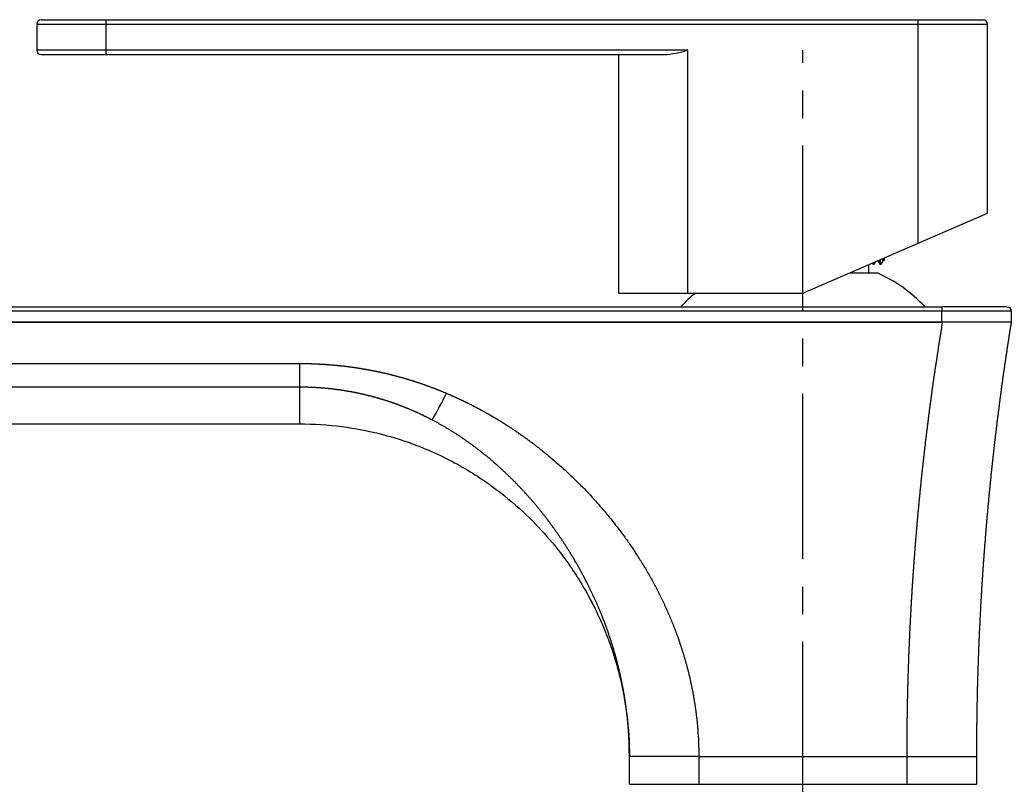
# Model space of a CAD drawing. Header units: millimetres. Extents: x 8809 to 9650, y -1874 to -1279.
# Drawn here: x 9288.8 to 9403, y -1523.3 to -1435.2 of the extents above; entities that cross this region are included whole.
import ezdxf

# ---------------------------------------------------------------- set-up
doc = ezdxf.new("R2010")
doc.units = ezdxf.units.MM
doc.linetypes.add('CENTER2', pattern=[28.575, 19.05, -3.175, 3.175, -3.175])
doc.layers.add('CENTER', color=1, linetype='CENTER2', lineweight=15)
doc.layers.add('DIM', color=3, linetype='Continuous', lineweight=9)
doc.styles.get("Standard").update_dxf_attribs({"font": 'arial.ttf'})
doc.dimstyles.new('사본 ISO-25', dxfattribs={"dimtxt": 4, "dimasz": 4, "dimexe": 1.25, "dimexo": 0.625, "dimgap": 1.5, "dimtad": 1, "dimtih": 1, "dimtoh": 1, "dimdec": 1, "dimzin": 9, "dimdsep": 46, "dimtxsty": 'Standard', "dimcen": 2.5, "dimclrd": 3, "dimclre": 3, "dimclrt": 4, "dimadec": 0, "dimazin": 0, "dimtfac": 1, "dimtdec": 1, "dimtmove": 0, "dimatfit": 3, "dimfxl": 1, "dimarcsym": 0})

# ---------------------------------------------------------------- blocks, each defined once
blk = doc.blocks.new('*D39')
at = {"layer": 'Defpoints', "color": 0, "transparency": 16777216}
for p in [(9253.89, -1493.44), (9379, -1592.26), (9379, -1629.52)]:
    blk.add_point(p, dxfattribs=at)
at = {"layer": 'DIM', "color": 3, "lineweight": -2, "transparency": 16777216}
for p, q in [((9253.89, -1494.07), (9253.89, -1630.77)), ((9379, -1592.88), (9379, -1630.77)), ((9258.39, -1629.52), (9308, -1629.52)), ((9374.5, -1629.52), (9324.89, -1629.52))]:
    blk.add_line(p, q, dxfattribs=at)
at = {"layer": 'DIM', "color": 3, "transparency": 16777216}
for points in [[(9258.39, -1628.77), (9258.39, -1630.27), (9253.89, -1629.52)], [(9374.5, -1628.77), (9374.5, -1630.27), (9379, -1629.52)]]:
    blk.add_solid(points, dxfattribs=at)
at = {"layer": 'DIM', "color": 4, "transparency": 16777216, "insert": (9316.44, -1629.52), "char_height": 4.5, "attachment_point": 5}
blk.add_mtext('125.1', dxfattribs=at)
blk = doc.blocks.new('*D40')
at = {"layer": 'Defpoints', "color": 0, "transparency": 16777216}
for p in [(9378.99, -1438.7), (9259.55, -1461.36), (9290.12, -1544.32), (9235.09, -1600.06), (9378.99, -1697.36)]:
    blk.add_point(p, dxfattribs=at)
at = {"layer": 'DIM', "color": 3, "lineweight": -2, "transparency": 16777216}
for start, end in [(260.3368, 264.57145), (265.42827, 269.6632)]:
    blk.add_arc((9378.99, -783.96), 765.54, start, end, dxfattribs=at)
at = {"layer": 'DIM', "color": 3, "transparency": 16777216}
for points in [[(9250.37, -1539.37), (9250.62, -1537.9), (9246.06, -1537.87)], [(9374.5, -1548.73), (9374.49, -1550.23), (9378.99, -1549.5)]]:
    blk.add_solid(points, dxfattribs=at)
at = {"layer": 'DIM', "color": 4, "transparency": 16777216, "insert": (9312.27, -1546.58), "char_height": 4.5, "attachment_point": 5}
blk.add_mtext('10°', dxfattribs=at)
blk = doc.blocks.new('*D41')
at = {"layer": 'Defpoints', "color": 0, "transparency": 16777216}
for p in [(9253.89, -1493.44), (9216.42, -1600.06), (9354, -1600.06)]:
    blk.add_point(p, dxfattribs=at)
at = {"layer": 'DIM', "color": 3, "lineweight": -2, "transparency": 16777216}
for p, q in [((9253.27, -1493.44), (9215.17, -1493.44)), ((9216.42, -1497.94), (9216.42, -1542.95)), ((9216.42, -1595.56), (9216.42, -1550.55)), ((9353.37, -1600.06), (9215.17, -1600.06))]:
    blk.add_line(p, q, dxfattribs=at)
at = {"layer": 'DIM', "color": 3, "transparency": 16777216}
for points in [[(9215.67, -1497.94), (9217.17, -1497.94), (9216.42, -1493.44)], [(9215.67, -1595.56), (9217.17, -1595.56), (9216.42, -1600.06)]]:
    blk.add_solid(points, dxfattribs=at)
at = {"layer": 'DIM', "color": 4, "transparency": 16777216, "insert": (9216.42, -1546.75), "char_height": 4.5, "attachment_point": 5}
blk.add_mtext('106.6', dxfattribs=at)

msp = doc.modelspace()

# ---------------------------------------------------------------- linework, layer by layer
at = {"linetype": 'Continuous', "lineweight": 18}
for p, q in [((9290.7, -1435.72), (9290.7, -1438.72)), ((9290.7, -1435.72), (9400.25, -1435.72)), ((9291.2, -1435.22), (9399.75, -1435.22)), ((9298.7, -1439.22), (9298.7, -1435.22)), ((9392.25, -1435.22), (9392.25, -1460.96)), ((9400.25, -1457.48), (9400.25, -1435.72)), ((9365.75, -1438.72), (9290.7, -1438.72)), ((9291.2, -1439.22), (9362.96, -1439.22)), ((9357.75, -1439.22), (9357.75, -1466.72)), ((9365.75, -1466.72), (9365.75, -1438.72)), ((9379, -1466.72), (9400.25, -1457.48)), ((9386.6, -1464.37), (9386.6, -1463.41)), ((9387, -1463.24), (9387.07, -1463.36)), ((9387.07, -1463.36), (9387.08, -1463.37)), ((9387.08, -1463.37), (9387.21, -1463.37)), ((9387.22, -1463.36), (9387.21, -1463.37)), ((9387.22, -1463.36), (9387.39, -1463.07)), ((9387.64, -1462.96), (9387.87, -1463.36)), ((9387.87, -1463.36), (9387.88, -1463.37)), ((9387.88, -1463.37), (9388.01, -1463.37)), ((9388.02, -1463.36), (9388.01, -1463.37)), ((9388.02, -1463.36), (9388.25, -1462.97)), ((9388.29, -1462.97), (9388.24, -1462.97)), ((9388.29, -1462.68), (9388.29, -1462.97)), ((9388.35, -1462.87), (9388.29, -1462.97)), ((9388.35, -1462.65), (9388.35, -1462.87)), ((9384.4, -1464.37), (9387.55, -1464.37)), ((9357.75, -1466.72), (9379, -1466.72))]:
    msp.add_line(p, q, dxfattribs=at)
at = {"linetype": 'Continuous', "lineweight": 18, "extrusion": (0, 1, 0)}
for p, q in [((9243, -1468.26), (9395, -1468.26)), ((9402.5, -1468.26), (9395, -1468.26)), ((9403, -1468.76), (9403, -1470.06)), ((9395.1, -1470.06), (9243, -1470.06)), ((9243, -1470.06), (9395, -1470.06)), ((9403, -1470.06), (9395, -1470.06)), ((9272.73, -1481.76), (9321.18, -1481.76)), ((9359, -1523.26), (9359, -1520.06)), ((9399, -1520.06), (9399, -1523.26)), ((9359, -1523.26), (9367, -1523.26)), ((9367, -1523.26), (9391, -1523.26)), ((9391, -1523.26), (9399, -1523.26))]:
    msp.add_line(p, q, dxfattribs=at)
at = {"linetype": 'Continuous', "lineweight": 13, "extrusion": (0, 1, 0)}
for p, q in [((9395, -1468.76), (9243, -1468.76)), ((9395, -1468.26), (9395, -1468.76)), ((9403, -1468.76), (9395, -1468.76)), ((9395, -1470.06), (9395, -1468.76)), ((9243, -1474.8), (9321, -1474.8)), ((9321, -1477.53), (9243, -1477.53)), ((9367, -1520.06), (9359, -1520.06)), ((9367, -1520.06), (9367, -1523.26)), ((9367, -1520.06), (9391, -1520.06)), ((9391, -1523.26), (9391, -1520.06)), ((9391, -1520.06), (9399, -1520.06))]:
    msp.add_line(p, q, dxfattribs=at)
at = {"linetype": 'Continuous', "lineweight": 18}
for centre, radius, start, end in [((9291.2, -1435.72), 0.5, 90, 180), ((9399.75, -1435.72), 0.5, 0, 90), ((9291.2, -1438.72), 0.5, 180, 270), ((9380.86, -1479.67), 16.7, 43.1348, 66.4129), ((9377.13, -1479.67), 16.7, 129.0454, 136.8463)]:
    msp.add_arc(centre, radius, start, end, dxfattribs=at)
at = {"linetype": 'Continuous', "lineweight": 18, "extrusion": (0, 0, -1)}
msp.add_arc((-9402.5, -1468.76), 0.5, 90, 180, dxfattribs=at)
at = {"linetype": 'Continuous', "lineweight": 18}
msp.add_ellipse((9337.93, -1477.67), major_axis=(1.85, 3.8), ratio=0.058504, start_param=3.475795, end_param=4.59248, dxfattribs=at)
for points, knots in [([(9362.96, -1439.22), (9363.43, -1439.22), (9364.37, -1439.06), (9365.28, -1438.84), (9365.75, -1438.72)], [0, 0, 0, 0, 0.491856, 1, 1, 1, 1]), ([(9387.04, -1463.23), (9387.05, -1463.26), (9387.05, -1463.29), (9387.06, -1463.34), (9387.07, -1463.35), (9387.07, -1463.36)], [0, 0, 0, 0, 0.639574, 0.854242, 1, 1, 1, 1]), ([(9387.21, -1463.37), (9387.2, -1463.37), (9387.19, -1463.35), (9387.18, -1463.31), (9387.17, -1463.25), (9387.16, -1463.2), (9387.16, -1463.17)], [0, 0, 0, 0, 0.086965, 0.277988, 0.58259, 1, 1, 1, 1]), ([(9387.8, -1462.89), (9387.81, -1462.95), (9387.82, -1463.06), (9387.84, -1463.18), (9387.85, -1463.26), (9387.86, -1463.31), (9387.86, -1463.34), (9387.87, -1463.35), (9387.87, -1463.36)], [0, 0, 0, 0, 0.382066, 0.678926, 0.79375, 0.885549, 0.954184, 1, 1, 1, 1]), ([(9388.01, -1463.37), (9388.01, -1463.37), (9388, -1463.36), (9387.99, -1463.33), (9387.98, -1463.29), (9387.97, -1463.23), (9387.95, -1463.15), (9387.94, -1463.02), (9387.93, -1462.92), (9387.93, -1462.84)], [0, 0, 0, 0, 0.025505, 0.077134, 0.158384, 0.269546, 0.410194, 0.579558, 1, 1, 1, 1]), ([(9388.24, -1462.97), (9388.24, -1462.97), (9388.23, -1462.96), (9388.22, -1462.94), (9388.21, -1462.9), (9388.19, -1462.82), (9388.18, -1462.76), (9388.18, -1462.73)], [0, 0, 0, 0, 0.03445, 0.089653, 0.280807, 0.584896, 1, 1, 1, 1]), ([(9403, -1470.06), (9403, -1470.06), (9402.98, -1470.06), (9402.93, -1470.06), (9402.9, -1470.06), (9402.8, -1470.06), (9402.74, -1470.06), (9402.64, -1470.06), (9402.62, -1470.06), (9402.58, -1470.06), (9402.56, -1470.06), (9402.5, -1470.06), (9402.45, -1470.06), (9402.3, -1470.06), (9402.09, -1470.06), (9401.82, -1470.06), (9401.61, -1470.06), (9401.53, -1470.06), (9401.42, -1470.06), (9401.38, -1470.06), (9401.3, -1470.06), (9401.26, -1470.06), (9401.05, -1470.06), (9400.88, -1470.06), (9400.52, -1470.06), (9400.32, -1470.06), (9399.93, -1470.06), (9399.72, -1470.06), (9399.45, -1470.06), (9399.39, -1470.06), (9399.28, -1470.06), (9399.23, -1470.06), (9399.06, -1470.06), (9398.95, -1470.06), (9398.6, -1470.06), (9398.14, -1470.06), (9397.65, -1470.06), (9397.28, -1470.06), (9397.16, -1470.06), (9396.97, -1470.06), (9396.9, -1470.06), (9396.77, -1470.06), (9396.71, -1470.06), (9396.39, -1470.06), (9395.88, -1470.06), (9395.36, -1470.06), (9395.1, -1470.06)], [0, 0, 0, 0, 0.0625, 0.0625, 0.125, 0.125, 0.1875, 0.1875, 0.203125, 0.203125, 0.21875, 0.21875, 0.25, 0.25, 0.3125, 0.375, 0.375, 0.40625, 0.40625, 0.421875, 0.421875, 0.4375, 0.4375, 0.5, 0.5, 0.5625, 0.5625, 0.625, 0.625, 0.640625, 0.640625, 0.65625, 0.65625, 0.6875, 0.6875, 0.75, 0.8125, 0.8125, 0.84375, 0.84375, 0.859375, 0.859375, 0.875, 0.875, 0.9375, 1, 1, 1, 1]), ([(9403, -1470.06), (9402.98, -1470.13), (9402.96, -1470.28), (9402.92, -1470.51), (9402.89, -1470.74), (9402.85, -1470.97), (9402.81, -1471.2), (9402.78, -1471.43), (9402.74, -1471.66), (9402.71, -1471.89), (9402.67, -1472.12), (9402.64, -1472.35), (9402.6, -1472.58), (9402.57, -1472.8), (9402.53, -1473.03), (9402.5, -1473.26), (9402.46, -1473.49), (9402.43, -1473.72), (9402.39, -1473.95), (9402.36, -1474.18), (9402.33, -1474.41), (9402.29, -1474.64), (9402.26, -1474.87), (9402.23, -1475.1), (9402.19, -1475.33), (9402.16, -1475.56), (9402.13, -1475.79), (9402.09, -1476.02), (9402.06, -1476.24), (9402.03, -1476.47), (9402, -1476.7), (9401.97, -1476.93), (9401.93, -1477.16), (9401.9, -1477.39), (9401.87, -1477.62), (9401.84, -1477.85), (9401.81, -1478.08), (9401.78, -1478.31), (9401.75, -1478.54), (9401.72, -1478.77), (9401.69, -1479), (9401.66, -1479.23), (9401.63, -1479.46), (9401.6, -1479.69), (9401.57, -1479.92), (9401.54, -1480.15), (9401.51, -1480.38), (9401.48, -1480.61), (9401.45, -1480.84), (9401.42, -1481.07), (9401.39, -1481.3), (9401.36, -1481.53), (9401.34, -1481.76), (9401.31, -1481.99), (9401.28, -1482.22), (9401.25, -1482.45), (9401.22, -1482.68), (9401.2, -1482.91), (9401.17, -1483.14), (9401.14, -1483.37), (9401.12, -1483.6), (9401.09, -1483.83), (9401.06, -1484.06), (9401.04, -1484.29), (9401.01, -1484.52), (9400.98, -1484.75), (9400.96, -1484.98), (9400.93, -1485.21), (9400.91, -1485.44), (9400.88, -1485.67), (9400.86, -1485.9), (9400.83, -1486.13), (9400.81, -1486.36), (9400.78, -1486.59), (9400.76, -1486.82), (9400.73, -1487.05), (9400.71, -1487.28), (9400.68, -1487.51), (9400.66, -1487.74), (9400.64, -1487.97), (9400.61, -1488.2), (9400.59, -1488.43), (9400.57, -1488.66), (9400.54, -1488.89), (9400.52, -1489.12), (9400.5, -1489.35), (9400.48, -1489.58), (9400.45, -1489.81), (9400.43, -1490.05), (9400.41, -1490.28), (9400.39, -1490.51), (9400.37, -1490.74), (9400.34, -1490.97), (9400.32, -1491.2), (9400.3, -1491.43), (9400.28, -1491.66), (9400.26, -1491.89), (9400.24, -1492.12), (9400.22, -1492.35), (9400.2, -1492.58), (9400.18, -1492.81), (9400.16, -1493.04), (9400.14, -1493.27), (9400.12, -1493.5), (9400.1, -1493.73), (9400.08, -1493.96), (9400.06, -1494.2), (9400.04, -1494.43), (9400.02, -1494.66), (9400, -1494.89), (9399.99, -1495.12), (9399.97, -1495.35), (9399.95, -1495.58), (9399.93, -1495.81), (9399.91, -1496.04), (9399.9, -1496.27), (9399.88, -1496.5), (9399.86, -1496.73), (9399.84, -1496.96), (9399.83, -1497.19), (9399.81, -1497.42), (9399.79, -1497.66), (9399.78, -1497.89), (9399.76, -1498.12), (9399.75, -1498.35), (9399.73, -1498.58), (9399.71, -1498.81), (9399.7, -1499.04), (9399.68, -1499.27), (9399.67, -1499.5), (9399.65, -1499.73), (9399.64, -1499.96), (9399.62, -1500.19), (9399.61, -1500.43), (9399.59, -1500.66), (9399.58, -1500.89), (9399.57, -1501.12), (9399.55, -1501.35), (9399.54, -1501.58), (9399.53, -1501.81), (9399.51, -1502.04), (9399.5, -1502.27), (9399.49, -1502.5), (9399.47, -1502.73), (9399.46, -1502.96), (9399.45, -1503.2), (9399.44, -1503.43), (9399.42, -1503.66), (9399.41, -1503.89), (9399.4, -1504.12), (9399.39, -1504.35), (9399.38, -1504.58), (9399.37, -1504.81), (9399.35, -1505.04), (9399.34, -1505.27), (9399.33, -1505.5), (9399.32, -1505.74), (9399.31, -1505.97), (9399.3, -1506.2), (9399.29, -1506.43), (9399.28, -1506.66), (9399.27, -1506.89), (9399.26, -1507.12), (9399.25, -1507.35), (9399.24, -1507.58), (9399.23, -1507.81), (9399.23, -1508.05), (9399.22, -1508.28), (9399.21, -1508.51), (9399.2, -1508.74), (9399.19, -1508.97), (9399.18, -1509.2), (9399.18, -1509.43), (9399.17, -1509.66), (9399.16, -1509.89), (9399.15, -1510.12), (9399.15, -1510.36), (9399.14, -1510.59), (9399.13, -1510.82), (9399.12, -1511.05), (9399.12, -1511.28), (9399.11, -1511.51), (9399.11, -1511.74), (9399.1, -1511.97), (9399.09, -1512.2), (9399.09, -1512.43), (9399.08, -1512.66), (9399.08, -1512.9), (9399.07, -1513.13), (9399.07, -1513.36), (9399.06, -1513.59), (9399.06, -1513.82), (9399.05, -1514.05), (9399.05, -1514.28), (9399.04, -1514.51), (9399.04, -1514.74), (9399.04, -1514.97), (9399.03, -1515.21), (9399.03, -1515.44), (9399.03, -1515.67), (9399.02, -1515.9), (9399.02, -1516.13), (9399.02, -1516.36), (9399.01, -1516.59), (9399.01, -1516.82), (9399.01, -1517.05), (9399.01, -1517.28), (9399.01, -1517.52), (9399, -1517.75), (9399, -1517.98), (9399, -1518.21), (9399, -1518.44), (9399, -1518.67), (9399, -1518.9), (9399, -1519.13), (9399, -1519.36), (9399, -1519.59), (9399, -1519.82), (9399, -1519.98), (9399, -1520.06)], [0, 0, 0, 0, 0.004658, 0.009316, 0.013972, 0.018629, 0.023284, 0.027939, 0.032594, 0.037247, 0.0419, 0.046553, 0.051205, 0.055856, 0.060506, 0.065156, 0.069806, 0.074454, 0.079103, 0.08375, 0.088397, 0.093044, 0.097689, 0.102334, 0.106979, 0.111623, 0.116266, 0.120909, 0.125551, 0.130193, 0.134834, 0.139475, 0.144115, 0.148754, 0.153393, 0.158031, 0.162669, 0.167306, 0.171943, 0.176579, 0.181214, 0.185849, 0.190483, 0.195117, 0.199751, 0.204383, 0.209016, 0.213647, 0.218278, 0.222909, 0.227539, 0.232169, 0.236798, 0.241426, 0.246054, 0.250682, 0.255309, 0.259936, 0.264562, 0.269187, 0.273812, 0.278437, 0.283061, 0.287684, 0.292307, 0.29693, 0.301552, 0.306173, 0.310794, 0.315415, 0.320035, 0.324655, 0.329274, 0.333893, 0.338511, 0.343129, 0.347746, 0.352363, 0.35698, 0.361596, 0.366211, 0.370826, 0.375441, 0.380055, 0.384669, 0.389282, 0.393895, 0.398508, 0.40312, 0.407731, 0.412343, 0.416953, 0.421564, 0.426174, 0.430783, 0.435392, 0.440001, 0.444609, 0.449217, 0.453825, 0.458432, 0.463039, 0.467645, 0.472251, 0.476856, 0.481462, 0.486066, 0.490671, 0.495275, 0.499878, 0.504482, 0.509085, 0.513687, 0.518289, 0.522891, 0.527493, 0.532094, 0.536694, 0.541295, 0.545895, 0.550494, 0.555094, 0.559693, 0.564291, 0.56889, 0.573488, 0.578085, 0.582683, 0.58728, 0.591876, 0.596473, 0.601069, 0.605665, 0.61026, 0.614855, 0.61945, 0.624044, 0.628639, 0.633232, 0.637826, 0.642419, 0.647012, 0.651605, 0.656198, 0.66079, 0.665382, 0.669973, 0.674564, 0.679155, 0.683746, 0.688337, 0.692927, 0.697517, 0.702107, 0.706696, 0.711285, 0.715874, 0.720463, 0.725051, 0.729639, 0.734227, 0.738815, 0.743402, 0.74799, 0.752577, 0.757163, 0.76175, 0.766336, 0.770922, 0.775508, 0.780094, 0.784679, 0.789265, 0.79385, 0.798434, 0.803019, 0.807603, 0.812188, 0.816772, 0.821355, 0.825939, 0.830522, 0.835106, 0.839689, 0.844272, 0.848854, 0.853437, 0.858019, 0.862601, 0.867183, 0.871765, 0.876347, 0.880928, 0.88551, 0.890091, 0.894672, 0.899253, 0.903834, 0.908414, 0.912995, 0.917575, 0.922155, 0.926735, 0.931315, 0.935895, 0.940475, 0.945054, 0.949634, 0.954213, 0.958792, 0.963371, 0.96795, 0.972529, 0.977108, 0.981686, 0.986265, 0.990843, 0.995422, 1, 1, 1, 1]), ([(9321, -1481.76), (9322.64, -1481.76), (9325.8, -1481.96), (9330.34, -1482.83), (9335.04, -1484.33), (9339.69, -1486.54), (9344.01, -1489.45), (9347.41, -1492.42), (9350, -1495.23), (9351.91, -1497.72), (9353.35, -1499.92), (9354.51, -1501.95), (9355.56, -1504.07), (9356.47, -1506.24), (9357.33, -1508.7), (9358.13, -1511.66), (9358.82, -1515.54), (9359, -1518.44), (9359, -1520.06)], [0, 0, 0, 0, 0.081948, 0.158812, 0.230593, 0.328676, 0.415334, 0.490559, 0.554345, 0.606685, 0.647576, 0.685776, 0.723492, 0.76618, 0.80337, 0.854175, 0.919719, 1, 1, 1, 1])]:
    msp.add_open_spline(points, degree=3, knots=knots, dxfattribs=at)
at = {"linetype": 'Continuous', "lineweight": 13}
for points, knots in [([(9391, -1520.06), (9391, -1519.98), (9391, -1519.82), (9391, -1519.59), (9391, -1519.36), (9391, -1519.13), (9391, -1518.9), (9391, -1518.67), (9391, -1518.44), (9391, -1518.21), (9391, -1517.98), (9391, -1517.75), (9391.01, -1517.52), (9391.01, -1517.28), (9391.01, -1517.05), (9391.01, -1516.82), (9391.02, -1516.59), (9391.02, -1516.36), (9391.02, -1516.13), (9391.02, -1515.9), (9391.03, -1515.67), (9391.03, -1515.44), (9391.03, -1515.21), (9391.04, -1514.97), (9391.04, -1514.74), (9391.05, -1514.51), (9391.05, -1514.28), (9391.05, -1514.05), (9391.06, -1513.82), (9391.06, -1513.59), (9391.07, -1513.36), (9391.07, -1513.13), (9391.08, -1512.9), (9391.09, -1512.66), (9391.09, -1512.43), (9391.1, -1512.2), (9391.1, -1511.97), (9391.11, -1511.74), (9391.12, -1511.51), (9391.12, -1511.28), (9391.13, -1511.05), (9391.14, -1510.82), (9391.14, -1510.59), (9391.15, -1510.36), (9391.16, -1510.12), (9391.16, -1509.89), (9391.17, -1509.66), (9391.18, -1509.43), (9391.19, -1509.2), (9391.2, -1508.97), (9391.21, -1508.74), (9391.21, -1508.51), (9391.22, -1508.28), (9391.23, -1508.05), (9391.24, -1507.81), (9391.25, -1507.58), (9391.26, -1507.35), (9391.27, -1507.12), (9391.28, -1506.89), (9391.29, -1506.66), (9391.3, -1506.43), (9391.31, -1506.2), (9391.32, -1505.97), (9391.33, -1505.74), (9391.34, -1505.5), (9391.35, -1505.27), (9391.36, -1505.04), (9391.38, -1504.81), (9391.39, -1504.58), (9391.4, -1504.35), (9391.41, -1504.12), (9391.42, -1503.89), (9391.44, -1503.66), (9391.45, -1503.43), (9391.46, -1503.2), (9391.47, -1502.96), (9391.49, -1502.73), (9391.5, -1502.5), (9391.51, -1502.27), (9391.53, -1502.04), (9391.54, -1501.81), (9391.55, -1501.58), (9391.57, -1501.35), (9391.58, -1501.12), (9391.6, -1500.89), (9391.61, -1500.66), (9391.63, -1500.43), (9391.64, -1500.19), (9391.66, -1499.96), (9391.67, -1499.73), (9391.69, -1499.5), (9391.7, -1499.27), (9391.72, -1499.04), (9391.73, -1498.81), (9391.75, -1498.58), (9391.77, -1498.35), (9391.78, -1498.12), (9391.8, -1497.89), (9391.82, -1497.66), (9391.83, -1497.42), (9391.85, -1497.19), (9391.87, -1496.96), (9391.88, -1496.73), (9391.9, -1496.5), (9391.92, -1496.27), (9391.94, -1496.04), (9391.96, -1495.81), (9391.97, -1495.58), (9391.99, -1495.35), (9392.01, -1495.12), (9392.03, -1494.89), (9392.05, -1494.66), (9392.07, -1494.43), (9392.09, -1494.2), (9392.11, -1493.96), (9392.13, -1493.73), (9392.15, -1493.5), (9392.17, -1493.27), (9392.19, -1493.04), (9392.21, -1492.81), (9392.23, -1492.58), (9392.25, -1492.35), (9392.27, -1492.12), (9392.29, -1491.89), (9392.31, -1491.66), (9392.34, -1491.43), (9392.36, -1491.2), (9392.38, -1490.97), (9392.4, -1490.74), (9392.42, -1490.51), (9392.45, -1490.28), (9392.47, -1490.05), (9392.49, -1489.81), (9392.51, -1489.58), (9392.54, -1489.35), (9392.56, -1489.12), (9392.58, -1488.89), (9392.61, -1488.66), (9392.63, -1488.43), (9392.65, -1488.2), (9392.68, -1487.97), (9392.7, -1487.74), (9392.73, -1487.51), (9392.75, -1487.28), (9392.78, -1487.05), (9392.8, -1486.82), (9392.83, -1486.59), (9392.85, -1486.36), (9392.88, -1486.13), (9392.9, -1485.9), (9392.93, -1485.67), (9392.96, -1485.44), (9392.98, -1485.21), (9393.01, -1484.98), (9393.03, -1484.75), (9393.06, -1484.52), (9393.09, -1484.29), (9393.12, -1484.06), (9393.14, -1483.83), (9393.17, -1483.6), (9393.2, -1483.37), (9393.23, -1483.14), (9393.25, -1482.91), (9393.28, -1482.68), (9393.31, -1482.45), (9393.34, -1482.22), (9393.37, -1481.99), (9393.4, -1481.76), (9393.43, -1481.53), (9393.45, -1481.3), (9393.48, -1481.07), (9393.51, -1480.84), (9393.54, -1480.61), (9393.57, -1480.38), (9393.6, -1480.15), (9393.63, -1479.92), (9393.66, -1479.69), (9393.69, -1479.46), (9393.72, -1479.23), (9393.76, -1479), (9393.79, -1478.77), (9393.82, -1478.54), (9393.85, -1478.31), (9393.88, -1478.08), (9393.91, -1477.85), (9393.94, -1477.62), (9393.98, -1477.39), (9394.01, -1477.16), (9394.04, -1476.93), (9394.07, -1476.7), (9394.11, -1476.47), (9394.14, -1476.24), (9394.17, -1476.02), (9394.21, -1475.79), (9394.24, -1475.56), (9394.27, -1475.33), (9394.31, -1475.1), (9394.34, -1474.87), (9394.38, -1474.64), (9394.41, -1474.41), (9394.45, -1474.18), (9394.48, -1473.95), (9394.52, -1473.72), (9394.55, -1473.49), (9394.59, -1473.26), (9394.62, -1473.03), (9394.66, -1472.8), (9394.69, -1472.58), (9394.73, -1472.35), (9394.76, -1472.12), (9394.8, -1471.89), (9394.84, -1471.66), (9394.87, -1471.43), (9394.91, -1471.2), (9394.95, -1470.97), (9394.99, -1470.74), (9395.02, -1470.51), (9395.06, -1470.28), (9395.09, -1470.13), (9395.1, -1470.06)], [0, 0, 0, 0, 0.004578, 0.009157, 0.013735, 0.018314, 0.022892, 0.027471, 0.03205, 0.036629, 0.041208, 0.045787, 0.050366, 0.054946, 0.059525, 0.064105, 0.068685, 0.073265, 0.077845, 0.082425, 0.087005, 0.091586, 0.096166, 0.100747, 0.105328, 0.109909, 0.11449, 0.119072, 0.123653, 0.128235, 0.132817, 0.137399, 0.141981, 0.146563, 0.151146, 0.155728, 0.160311, 0.164894, 0.169478, 0.174061, 0.178645, 0.183228, 0.187812, 0.192397, 0.196981, 0.201566, 0.20615, 0.210735, 0.215321, 0.219906, 0.224492, 0.229078, 0.233664, 0.23825, 0.242837, 0.247423, 0.25201, 0.256598, 0.261185, 0.265773, 0.270361, 0.274949, 0.279537, 0.284126, 0.288715, 0.293304, 0.297893, 0.302483, 0.307073, 0.311663, 0.316254, 0.320845, 0.325436, 0.330027, 0.334618, 0.33921, 0.343802, 0.348395, 0.352988, 0.357581, 0.362174, 0.366768, 0.371361, 0.375956, 0.38055, 0.385145, 0.38974, 0.394335, 0.398931, 0.403527, 0.408124, 0.41272, 0.417317, 0.421915, 0.426512, 0.43111, 0.435709, 0.440307, 0.444906, 0.449506, 0.454105, 0.458705, 0.463306, 0.467906, 0.472507, 0.477109, 0.481711, 0.486313, 0.490915, 0.495518, 0.500122, 0.504725, 0.509329, 0.513934, 0.518538, 0.523144, 0.527749, 0.532355, 0.536961, 0.541568, 0.546175, 0.550783, 0.555391, 0.559999, 0.564608, 0.569217, 0.573826, 0.578436, 0.583047, 0.587657, 0.592269, 0.59688, 0.601492, 0.606105, 0.610718, 0.615331, 0.619945, 0.624559, 0.629174, 0.633789, 0.638404, 0.64302, 0.647637, 0.652254, 0.656871, 0.661489, 0.666107, 0.670726, 0.675345, 0.679965, 0.684585, 0.689206, 0.693827, 0.698448, 0.70307, 0.707693, 0.712316, 0.716939, 0.721563, 0.726188, 0.730813, 0.735438, 0.740064, 0.744691, 0.749318, 0.753946, 0.758574, 0.763202, 0.767831, 0.772461, 0.777091, 0.781722, 0.786353, 0.790984, 0.795617, 0.800249, 0.804883, 0.809517, 0.814151, 0.818786, 0.823421, 0.828057, 0.832694, 0.837331, 0.841969, 0.846607, 0.851246, 0.855885, 0.860525, 0.865166, 0.869807, 0.874449, 0.879091, 0.883734, 0.888377, 0.893021, 0.897666, 0.902311, 0.906956, 0.911603, 0.91625, 0.920897, 0.925546, 0.930194, 0.934844, 0.939494, 0.944144, 0.948795, 0.953447, 0.9581, 0.962753, 0.967406, 0.972061, 0.976716, 0.981371, 0.986028, 0.990684, 0.995342, 1, 1, 1, 1]), ([(9321, -1474.8), (9321.03, -1474.8), (9321.11, -1474.8), (9321.22, -1474.8), (9321.33, -1474.81), (9321.43, -1474.81), (9321.54, -1474.81), (9321.65, -1474.81), (9321.76, -1474.81), (9321.87, -1474.81), (9321.98, -1474.81), (9322.09, -1474.82), (9322.2, -1474.82), (9322.31, -1474.82), (9322.42, -1474.83), (9322.53, -1474.83), (9322.64, -1474.83), (9322.75, -1474.84), (9322.85, -1474.84), (9322.96, -1474.85), (9323.07, -1474.85), (9323.18, -1474.86), (9323.29, -1474.86), (9323.4, -1474.87), (9323.51, -1474.87), (9323.61, -1474.88), (9323.72, -1474.89), (9323.83, -1474.89), (9323.94, -1474.9), (9324.05, -1474.91), (9324.16, -1474.92), (9324.26, -1474.92), (9324.37, -1474.93), (9324.48, -1474.94), (9324.59, -1474.95), (9324.7, -1474.96), (9324.8, -1474.97), (9324.91, -1474.98), (9325.02, -1474.98), (9325.13, -1474.99), (9325.23, -1475), (9325.34, -1475.02), (9325.45, -1475.03), (9325.56, -1475.04), (9325.66, -1475.05), (9325.77, -1475.06), (9325.88, -1475.07), (9325.99, -1475.08), (9326.09, -1475.1), (9326.2, -1475.11), (9326.31, -1475.12), (9326.41, -1475.13), (9326.52, -1475.15), (9326.63, -1475.16), (9326.73, -1475.18), (9326.84, -1475.19), (9326.95, -1475.2), (9327.05, -1475.22), (9327.16, -1475.23), (9327.27, -1475.25), (9327.37, -1475.26), (9327.48, -1475.28), (9327.59, -1475.3), (9327.69, -1475.31), (9327.8, -1475.33), (9327.91, -1475.35), (9328.01, -1475.36), (9328.12, -1475.38), (9328.22, -1475.4), (9328.33, -1475.42), (9328.44, -1475.43), (9328.54, -1475.45), (9328.65, -1475.47), (9328.75, -1475.49), (9328.86, -1475.51), (9328.96, -1475.53), (9329.07, -1475.55), (9329.17, -1475.57), (9329.28, -1475.59), (9329.39, -1475.61), (9329.49, -1475.63), (9329.6, -1475.65), (9329.7, -1475.67), (9329.81, -1475.69), (9329.91, -1475.71), (9330.02, -1475.74), (9330.12, -1475.76), (9330.23, -1475.78), (9330.33, -1475.8), (9330.44, -1475.83), (9330.54, -1475.85), (9330.64, -1475.88), (9330.75, -1475.9), (9330.85, -1475.92), (9330.96, -1475.95), (9331.06, -1475.97), (9331.17, -1476), (9331.27, -1476.02), (9331.38, -1476.05), (9331.48, -1476.07), (9331.58, -1476.1), (9331.69, -1476.13), (9331.79, -1476.15), (9331.9, -1476.18), (9332, -1476.21), (9332.1, -1476.23), (9332.21, -1476.26), (9332.31, -1476.29), (9332.41, -1476.32), (9332.52, -1476.35), (9332.62, -1476.38), (9332.73, -1476.4), (9332.83, -1476.43), (9332.93, -1476.46), (9333.04, -1476.49), (9333.14, -1476.52), (9333.24, -1476.55), (9333.35, -1476.58), (9333.45, -1476.61), (9333.55, -1476.65), (9333.65, -1476.68), (9333.76, -1476.71), (9333.86, -1476.74), (9333.96, -1476.77), (9334.07, -1476.81), (9334.17, -1476.84), (9334.27, -1476.87), (9334.37, -1476.9), (9334.48, -1476.94), (9334.58, -1476.97), (9334.68, -1477.01), (9334.78, -1477.04), (9334.89, -1477.07), (9334.99, -1477.11), (9335.09, -1477.14), (9335.19, -1477.18), (9335.29, -1477.22), (9335.4, -1477.25), (9335.5, -1477.29), (9335.6, -1477.32), (9335.7, -1477.36), (9335.8, -1477.4), (9335.91, -1477.43), (9336.01, -1477.47), (9336.11, -1477.51), (9336.21, -1477.55), (9336.31, -1477.59), (9336.41, -1477.62), (9336.51, -1477.66), (9336.62, -1477.7), (9336.72, -1477.74), (9336.82, -1477.78), (9336.92, -1477.82), (9337.02, -1477.86), (9337.12, -1477.9), (9337.22, -1477.94), (9337.32, -1477.98), (9337.42, -1478.02), (9337.52, -1478.07), (9337.63, -1478.11), (9337.73, -1478.15), (9337.83, -1478.19), (9337.89, -1478.22), (9337.93, -1478.23)], [0, 0, 0, 0, 0.006308, 0.012613, 0.018914, 0.025212, 0.031507, 0.037799, 0.044088, 0.050374, 0.056657, 0.062936, 0.069213, 0.075487, 0.081758, 0.088027, 0.094292, 0.100555, 0.106815, 0.113072, 0.119327, 0.125579, 0.131829, 0.138076, 0.144321, 0.150563, 0.156803, 0.16304, 0.169275, 0.175508, 0.181739, 0.187967, 0.194194, 0.200418, 0.20664, 0.21286, 0.219078, 0.225294, 0.231508, 0.23772, 0.24393, 0.250139, 0.256346, 0.262551, 0.268754, 0.274956, 0.281156, 0.287354, 0.293551, 0.299746, 0.30594, 0.312133, 0.318324, 0.324514, 0.330702, 0.33689, 0.343076, 0.349261, 0.355444, 0.361627, 0.367809, 0.373989, 0.380169, 0.386347, 0.392525, 0.398702, 0.404878, 0.411053, 0.417227, 0.423401, 0.429574, 0.435747, 0.441919, 0.44809, 0.454261, 0.460431, 0.466601, 0.472771, 0.47894, 0.485109, 0.491278, 0.497446, 0.503614, 0.509782, 0.51595, 0.522118, 0.528286, 0.534454, 0.540622, 0.54679, 0.552958, 0.559127, 0.565295, 0.571464, 0.577633, 0.583803, 0.589973, 0.596143, 0.602314, 0.608485, 0.614657, 0.620829, 0.627002, 0.633175, 0.63935, 0.645525, 0.651701, 0.657877, 0.664055, 0.670233, 0.676412, 0.682593, 0.688774, 0.694956, 0.70114, 0.707324, 0.71351, 0.719697, 0.725885, 0.732074, 0.738265, 0.744457, 0.750651, 0.756846, 0.763043, 0.769241, 0.77544, 0.781641, 0.787844, 0.794049, 0.800255, 0.806463, 0.812673, 0.818885, 0.825098, 0.831314, 0.837531, 0.843751, 0.849972, 0.856196, 0.862421, 0.868649, 0.874879, 0.881112, 0.887346, 0.893583, 0.899822, 0.906064, 0.912308, 0.918554, 0.924803, 0.931055, 0.937309, 0.943565, 0.949825, 0.956087, 0.962352, 0.968619, 0.97489, 0.981163, 0.987439, 0.993718, 1, 1, 1, 1]), ([(9321, -1477.53), (9321, -1478.79), (9321, -1480.97), (9321, -1481.76), (9321, -1481.76), (9321, -1481.76)], [0, 0, 0, 0, 0.453465, 0.999753, 1, 1, 1, 1]), ([(9336.26, -1481.3), (9336.23, -1481.29), (9336.17, -1481.26), (9336.09, -1481.21), (9336, -1481.17), (9335.92, -1481.13), (9335.83, -1481.08), (9335.75, -1481.04), (9335.66, -1481), (9335.58, -1480.95), (9335.49, -1480.91), (9335.4, -1480.87), (9335.32, -1480.83), (9335.23, -1480.79), (9335.14, -1480.74), (9335.06, -1480.7), (9334.97, -1480.66), (9334.88, -1480.62), (9334.8, -1480.58), (9334.71, -1480.54), (9334.62, -1480.5), (9334.54, -1480.46), (9334.45, -1480.42), (9334.36, -1480.38), (9334.27, -1480.34), (9334.18, -1480.3), (9334.1, -1480.27), (9334.01, -1480.23), (9333.92, -1480.19), (9333.83, -1480.15), (9333.74, -1480.11), (9333.65, -1480.08), (9333.56, -1480.04), (9333.47, -1480), (9333.39, -1479.97), (9333.3, -1479.93), (9333.21, -1479.89), (9333.12, -1479.86), (9333.03, -1479.82), (9332.94, -1479.79), (9332.85, -1479.75), (9332.76, -1479.72), (9332.67, -1479.68), (9332.57, -1479.65), (9332.48, -1479.61), (9332.39, -1479.58), (9332.3, -1479.54), (9332.21, -1479.51), (9332.12, -1479.48), (9332.03, -1479.44), (9331.94, -1479.41), (9331.84, -1479.38), (9331.75, -1479.35), (9331.66, -1479.32), (9331.57, -1479.28), (9331.48, -1479.25), (9331.38, -1479.22), (9331.29, -1479.19), (9331.2, -1479.16), (9331.11, -1479.13), (9331.01, -1479.1), (9330.92, -1479.07), (9330.83, -1479.04), (9330.73, -1479.01), (9330.64, -1478.98), (9330.55, -1478.95), (9330.45, -1478.92), (9330.36, -1478.9), (9330.27, -1478.87), (9330.17, -1478.84), (9330.08, -1478.81), (9329.98, -1478.79), (9329.89, -1478.76), (9329.79, -1478.73), (9329.7, -1478.71), (9329.6, -1478.68), (9329.51, -1478.65), (9329.41, -1478.63), (9329.32, -1478.6), (9329.22, -1478.58), (9329.13, -1478.55), (9329.03, -1478.53), (9328.94, -1478.51), (9328.84, -1478.48), (9328.75, -1478.46), (9328.65, -1478.43), (9328.55, -1478.41), (9328.46, -1478.39), (9328.36, -1478.37), (9328.27, -1478.34), (9328.17, -1478.32), (9328.07, -1478.3), (9327.98, -1478.28), (9327.88, -1478.26), (9327.78, -1478.24), (9327.69, -1478.22), (9327.59, -1478.2), (9327.49, -1478.18), (9327.39, -1478.16), (9327.3, -1478.14), (9327.2, -1478.12), (9327.1, -1478.1), (9327, -1478.08), (9326.91, -1478.07), (9326.81, -1478.05), (9326.71, -1478.03), (9326.61, -1478.01), (9326.51, -1478), (9326.42, -1477.98), (9326.32, -1477.96), (9326.22, -1477.95), (9326.12, -1477.93), (9326.02, -1477.92), (9325.92, -1477.9), (9325.82, -1477.89), (9325.73, -1477.87), (9325.63, -1477.86), (9325.53, -1477.84), (9325.43, -1477.83), (9325.33, -1477.82), (9325.23, -1477.8), (9325.13, -1477.79), (9325.03, -1477.78), (9324.93, -1477.77), (9324.83, -1477.75), (9324.73, -1477.74), (9324.63, -1477.73), (9324.53, -1477.72), (9324.43, -1477.71), (9324.33, -1477.7), (9324.23, -1477.69), (9324.13, -1477.68), (9324.03, -1477.67), (9323.93, -1477.66), (9323.83, -1477.65), (9323.73, -1477.64), (9323.63, -1477.64), (9323.53, -1477.63), (9323.43, -1477.62), (9323.33, -1477.61), (9323.23, -1477.61), (9323.13, -1477.6), (9323.03, -1477.59), (9322.92, -1477.59), (9322.82, -1477.58), (9322.72, -1477.58), (9322.62, -1477.57), (9322.52, -1477.57), (9322.42, -1477.56), (9322.32, -1477.56), (9322.22, -1477.55), (9322.11, -1477.55), (9322.01, -1477.55), (9321.91, -1477.54), (9321.81, -1477.54), (9321.71, -1477.54), (9321.61, -1477.54), (9321.51, -1477.54), (9321.4, -1477.53), (9321.3, -1477.53), (9321.2, -1477.53), (9321.1, -1477.53), (9321.03, -1477.53), (9321, -1477.53)], [0, 0, 0, 0, 0.006044, 0.01209, 0.018138, 0.024188, 0.03024, 0.036294, 0.04235, 0.048408, 0.054468, 0.060529, 0.066593, 0.072658, 0.078725, 0.084795, 0.090866, 0.096939, 0.103014, 0.109091, 0.11517, 0.121251, 0.127334, 0.133419, 0.139506, 0.145594, 0.151685, 0.157778, 0.163872, 0.169969, 0.176067, 0.182168, 0.18827, 0.194374, 0.20048, 0.206589, 0.212699, 0.218811, 0.224925, 0.231041, 0.23716, 0.24328, 0.249402, 0.255526, 0.261652, 0.26778, 0.27391, 0.280042, 0.286176, 0.292312, 0.298451, 0.304591, 0.310733, 0.316877, 0.323023, 0.329172, 0.335322, 0.341475, 0.347629, 0.353785, 0.359944, 0.366105, 0.372267, 0.378432, 0.384599, 0.390768, 0.396939, 0.403112, 0.409287, 0.415464, 0.421644, 0.427825, 0.434009, 0.440195, 0.446383, 0.452573, 0.458765, 0.464959, 0.471156, 0.477354, 0.483555, 0.489758, 0.495963, 0.50217, 0.50838, 0.514592, 0.520805, 0.527021, 0.53324, 0.53946, 0.545683, 0.551908, 0.558135, 0.564365, 0.570596, 0.57683, 0.583067, 0.589305, 0.595546, 0.601789, 0.608034, 0.614282, 0.620532, 0.626784, 0.633039, 0.639296, 0.645555, 0.651817, 0.65808, 0.664347, 0.670615, 0.676886, 0.68316, 0.689435, 0.695713, 0.701994, 0.708277, 0.714562, 0.72085, 0.72714, 0.733432, 0.739727, 0.746025, 0.752324, 0.758627, 0.764931, 0.771238, 0.777548, 0.78386, 0.790175, 0.796492, 0.802811, 0.809133, 0.815458, 0.821785, 0.828114, 0.834447, 0.840781, 0.847119, 0.853459, 0.859801, 0.866146, 0.872494, 0.878844, 0.885197, 0.891552, 0.89791, 0.904271, 0.910634, 0.917, 0.923369, 0.92974, 0.936114, 0.94249, 0.94887, 0.955251, 0.961636, 0.968023, 0.974413, 0.980806, 0.987201, 0.993599, 1, 1, 1, 1]), ([(9337.93, -1478.23), (9337.96, -1478.25), (9338.03, -1478.28), (9338.13, -1478.32), (9338.22, -1478.36), (9338.32, -1478.4), (9338.42, -1478.45), (9338.52, -1478.49), (9338.62, -1478.53), (9338.72, -1478.58), (9338.81, -1478.62), (9338.91, -1478.67), (9339.01, -1478.71), (9339.11, -1478.75), (9339.21, -1478.8), (9339.3, -1478.85), (9339.4, -1478.89), (9339.5, -1478.94), (9339.6, -1478.98), (9339.69, -1479.03), (9339.79, -1479.07), (9339.89, -1479.12), (9339.99, -1479.17), (9340.08, -1479.22), (9340.18, -1479.26), (9340.28, -1479.31), (9340.37, -1479.36), (9340.47, -1479.41), (9340.57, -1479.45), (9340.66, -1479.5), (9340.76, -1479.55), (9340.85, -1479.6), (9340.95, -1479.65), (9341.05, -1479.7), (9341.14, -1479.75), (9341.24, -1479.8), (9341.33, -1479.85), (9341.43, -1479.9), (9341.53, -1479.95), (9341.62, -1480), (9341.72, -1480.05), (9341.81, -1480.1), (9341.91, -1480.15), (9342, -1480.21), (9342.1, -1480.26), (9342.19, -1480.31), (9342.29, -1480.36), (9342.38, -1480.42), (9342.48, -1480.47), (9342.57, -1480.52), (9342.66, -1480.58), (9342.76, -1480.63), (9342.85, -1480.68), (9342.95, -1480.74), (9343.04, -1480.79), (9343.13, -1480.85), (9343.23, -1480.9), (9343.32, -1480.96), (9343.42, -1481.01), (9343.51, -1481.07), (9343.6, -1481.12), (9343.7, -1481.18), (9343.79, -1481.24), (9343.88, -1481.29), (9343.98, -1481.35), (9344.07, -1481.41), (9344.16, -1481.46), (9344.25, -1481.52), (9344.35, -1481.58), (9344.44, -1481.64), (9344.53, -1481.69), (9344.62, -1481.75), (9344.72, -1481.81), (9344.81, -1481.87), (9344.9, -1481.93), (9344.99, -1481.99), (9345.09, -1482.05), (9345.18, -1482.11), (9345.27, -1482.17), (9345.36, -1482.23), (9345.45, -1482.29), (9345.54, -1482.35), (9345.63, -1482.41), (9345.73, -1482.47), (9345.82, -1482.54), (9345.91, -1482.6), (9346, -1482.66), (9346.09, -1482.72), (9346.18, -1482.78), (9346.27, -1482.85), (9346.36, -1482.91), (9346.45, -1482.97), (9346.54, -1483.04), (9346.63, -1483.1), (9346.72, -1483.16), (9346.81, -1483.23), (9346.9, -1483.29), (9346.99, -1483.36), (9347.08, -1483.42), (9347.17, -1483.49), (9347.26, -1483.55), (9347.35, -1483.62), (9347.44, -1483.68), (9347.53, -1483.75), (9347.62, -1483.82), (9347.71, -1483.88), (9347.8, -1483.95), (9347.89, -1484.02), (9347.98, -1484.08), (9348.07, -1484.15), (9348.15, -1484.22), (9348.24, -1484.29), (9348.33, -1484.35), (9348.42, -1484.42), (9348.51, -1484.49), (9348.6, -1484.56), (9348.68, -1484.63), (9348.77, -1484.7), (9348.86, -1484.77), (9348.95, -1484.84), (9349.59, -1485.35), (9350.76, -1486.33), (9352.4, -1487.83), (9353.98, -1489.4), (9355.48, -1491.04), (9356.91, -1492.74), (9358.1, -1494.29), (9359.07, -1495.65), (9359.84, -1496.81), (9360.58, -1497.98), (9361.28, -1499.16), (9361.94, -1500.35), (9362.56, -1501.56), (9363.14, -1502.78), (9363.68, -1504.02), (9364.19, -1505.27), (9364.52, -1506.17), (9364.71, -1506.71), (9364.77, -1506.89), (9364.83, -1507.07), (9364.89, -1507.24), (9364.95, -1507.42), (9365.01, -1507.6), (9365.06, -1507.78), (9365.12, -1507.96), (9365.18, -1508.14), (9365.23, -1508.31), (9365.28, -1508.49), (9365.34, -1508.67), (9365.39, -1508.85), (9365.44, -1509.03), (9365.49, -1509.21), (9365.54, -1509.39), (9365.59, -1509.57), (9365.64, -1509.75), (9365.69, -1509.92), (9365.73, -1510.1), (9365.78, -1510.28), (9365.82, -1510.46), (9365.87, -1510.64), (9365.91, -1510.82), (9365.95, -1511), (9365.99, -1511.18), (9366.03, -1511.36), (9366.07, -1511.54), (9366.11, -1511.72), (9366.15, -1511.9), (9366.19, -1512.08), (9366.22, -1512.26), (9366.26, -1512.44), (9366.29, -1512.62), (9366.33, -1512.8), (9366.36, -1512.98), (9366.39, -1513.16), (9366.42, -1513.34), (9366.45, -1513.52), (9366.48, -1513.7), (9366.51, -1513.88), (9366.54, -1514.06), (9366.57, -1514.24), (9366.59, -1514.42), (9366.62, -1514.6), (9366.64, -1514.79), (9366.67, -1514.97), (9366.69, -1515.15), (9366.71, -1515.33), (9366.73, -1515.51), (9366.76, -1515.69), (9366.78, -1515.87), (9366.79, -1516.05), (9366.81, -1516.23), (9366.83, -1516.42), (9366.85, -1516.6), (9366.86, -1516.78), (9366.88, -1516.96), (9366.89, -1517.14), (9366.9, -1517.32), (9366.91, -1517.5), (9366.93, -1517.69), (9366.94, -1517.87), (9366.95, -1518.05), (9366.95, -1518.23), (9366.96, -1518.41), (9366.97, -1518.6), (9366.98, -1518.78), (9366.98, -1518.96), (9366.99, -1519.14), (9366.99, -1519.33), (9366.99, -1519.51), (9366.99, -1519.69), (9367, -1519.87), (9367, -1519.99), (9367, -1520.06)], [0, 0, 0, 0, 0.001998, 0.003997, 0.005995, 0.007994, 0.009992, 0.011991, 0.013991, 0.01599, 0.017989, 0.019989, 0.021989, 0.02399, 0.02599, 0.027991, 0.029992, 0.031993, 0.033995, 0.035997, 0.037999, 0.040002, 0.042005, 0.044008, 0.046012, 0.048016, 0.05002, 0.052025, 0.054031, 0.056036, 0.058042, 0.060049, 0.062056, 0.064064, 0.066072, 0.06808, 0.070089, 0.072099, 0.074109, 0.076119, 0.07813, 0.080142, 0.082154, 0.084167, 0.086181, 0.088195, 0.090209, 0.092224, 0.09424, 0.096257, 0.098274, 0.100292, 0.10231, 0.10433, 0.10635, 0.10837, 0.110392, 0.112414, 0.114437, 0.11646, 0.118485, 0.12051, 0.122536, 0.124562, 0.12659, 0.128618, 0.130647, 0.132677, 0.134708, 0.13674, 0.138773, 0.140806, 0.142841, 0.144876, 0.146912, 0.148949, 0.150987, 0.153026, 0.155066, 0.157107, 0.159149, 0.161192, 0.163236, 0.165281, 0.167327, 0.169374, 0.171422, 0.173471, 0.175522, 0.177573, 0.179625, 0.181679, 0.183733, 0.185789, 0.187846, 0.189903, 0.191963, 0.194023, 0.196084, 0.198147, 0.200211, 0.202276, 0.204342, 0.206409, 0.208478, 0.210548, 0.212619, 0.214691, 0.216765, 0.21884, 0.220916, 0.222993, 0.225072, 0.227152, 0.229234, 0.231317, 0.233401, 0.235486, 0.237573, 0.239662, 0.241751, 0.283332, 0.324731, 0.366027, 0.407299, 0.448627, 0.490089, 0.516161, 0.542024, 0.567699, 0.593206, 0.618566, 0.643803, 0.668937, 0.693992, 0.718989, 0.743952, 0.747454, 0.750953, 0.754448, 0.757938, 0.761425, 0.764908, 0.768388, 0.771863, 0.775335, 0.778804, 0.782269, 0.785731, 0.789189, 0.792644, 0.796096, 0.799545, 0.802991, 0.806434, 0.809874, 0.813311, 0.816745, 0.820177, 0.823606, 0.827032, 0.830456, 0.833877, 0.837296, 0.840713, 0.844128, 0.84754, 0.85095, 0.854358, 0.857765, 0.861169, 0.864572, 0.867972, 0.871372, 0.874769, 0.878165, 0.88156, 0.884953, 0.888345, 0.891735, 0.895125, 0.898513, 0.9019, 0.905287, 0.908672, 0.912057, 0.91544, 0.918823, 0.922206, 0.925588, 0.92897, 0.932351, 0.935731, 0.939112, 0.942492, 0.945873, 0.949253, 0.952633, 0.956013, 0.959394, 0.962775, 0.966156, 0.969537, 0.972919, 0.976302, 0.979685, 0.983069, 0.986453, 0.989838, 0.993225, 0.996612, 1, 1, 1, 1]), ([(9359, -1520.06), (9359, -1520.02), (9359, -1519.96), (9359, -1519.87), (9359, -1519.77), (9358.99, -1519.68), (9358.99, -1519.58), (9358.99, -1519.49), (9358.99, -1519.4), (9358.99, -1519.3), (9358.99, -1519.21), (9358.99, -1519.11), (9358.98, -1519.02), (9358.98, -1518.92), (9358.98, -1518.83), (9358.98, -1518.73), (9358.97, -1518.64), (9358.97, -1518.54), (9358.97, -1518.44), (9358.96, -1518.35), (9358.96, -1518.25), (9358.95, -1518.16), (9358.95, -1518.06), (9358.94, -1517.97), (9358.94, -1517.87), (9358.94, -1517.77), (9358.93, -1517.68), (9358.92, -1517.58), (9358.92, -1517.48), (9358.91, -1517.39), (9358.91, -1517.29), (9358.9, -1517.2), (9358.89, -1517.1), (9358.89, -1517), (9358.88, -1516.9), (9358.87, -1516.81), (9358.87, -1516.71), (9358.86, -1516.61), (9358.85, -1516.52), (9358.84, -1516.42), (9358.83, -1516.32), (9358.82, -1516.22), (9358.82, -1516.13), (9358.81, -1516.03), (9358.8, -1515.93), (9358.79, -1515.83), (9358.78, -1515.74), (9358.77, -1515.64), (9358.76, -1515.54), (9358.75, -1515.44), (9358.74, -1515.34), (9358.72, -1515.24), (9358.71, -1515.15), (9358.7, -1515.05), (9358.69, -1514.95), (9358.68, -1514.85), (9358.67, -1514.75), (9358.65, -1514.65), (9358.64, -1514.55), (9358.63, -1514.46), (9358.61, -1514.36), (9358.6, -1514.26), (9358.59, -1514.16), (9358.57, -1514.06), (9358.56, -1513.96), (9358.55, -1513.86), (9358.53, -1513.76), (9358.52, -1513.66), (9358.5, -1513.56), (9358.49, -1513.46), (9358.47, -1513.36), (9358.45, -1513.26), (9358.44, -1513.16), (9358.42, -1513.06), (9358.4, -1512.96), (9358.39, -1512.86), (9358.37, -1512.76), (9358.35, -1512.66), (9358.33, -1512.56), (9358.32, -1512.46), (9358.3, -1512.36), (9358.28, -1512.26), (9358.26, -1512.16), (9358.24, -1512.06), (9358.22, -1511.96), (9358.2, -1511.86), (9358.18, -1511.76), (9358.16, -1511.66), (9358.14, -1511.56), (9358.12, -1511.46), (9358.1, -1511.35), (9358.08, -1511.25), (9358.06, -1511.15), (9358.04, -1511.05), (9358.02, -1510.95), (9357.99, -1510.85), (9357.97, -1510.75), (9357.95, -1510.65), (9357.93, -1510.54), (9357.9, -1510.44), (9357.88, -1510.34), (9357.86, -1510.24), (9357.83, -1510.14), (9357.81, -1510.04), (9357.78, -1509.94), (9357.76, -1509.83), (9357.73, -1509.73), (9357.71, -1509.63), (9357.68, -1509.53), (9357.66, -1509.43), (9357.63, -1509.32), (9357.6, -1509.22), (9357.58, -1509.12), (9357.55, -1509.02), (9357.52, -1508.92), (9357.5, -1508.81), (9357.47, -1508.71), (9357.44, -1508.61), (9357.41, -1508.51), (9357.38, -1508.4), (9357.29, -1508.08), (9357.13, -1507.53), (9356.89, -1506.75), (9356.61, -1505.94), (9356.32, -1505.09), (9355.99, -1504.22), (9355.62, -1503.32), (9355.23, -1502.4), (9354.8, -1501.45), (9354.33, -1500.48), (9353.82, -1499.48), (9353.27, -1498.46), (9352.82, -1497.66), (9352.47, -1497.08), (9352.25, -1496.73), (9352.03, -1496.37), (9351.81, -1496.02), (9351.58, -1495.66), (9351.35, -1495.31), (9351.12, -1494.96), (9350.88, -1494.62), (9350.64, -1494.27), (9350.4, -1493.93), (9350.15, -1493.59), (9349.9, -1493.25), (9349.65, -1492.91), (9349.41, -1492.59), (9349.17, -1492.29), (9348.95, -1492.01), (9348.72, -1491.72), (9348.49, -1491.44), (9348.26, -1491.16), (9348.03, -1490.88), (9347.79, -1490.61), (9347.55, -1490.33), (9347.31, -1490.06), (9347.06, -1489.79), (9346.82, -1489.52), (9346.57, -1489.25), (9346.31, -1488.98), (9346.06, -1488.71), (9345.8, -1488.45), (9345.58, -1488.23), (9345.41, -1488.06), (9345.27, -1487.93), (9345.14, -1487.8), (9345.01, -1487.67), (9344.87, -1487.54), (9344.74, -1487.41), (9344.61, -1487.29), (9344.47, -1487.16), (9344.34, -1487.04), (9344.2, -1486.91), (9344.07, -1486.79), (9343.93, -1486.67), (9343.8, -1486.55), (9343.66, -1486.43), (9343.52, -1486.31), (9343.39, -1486.19), (9343.25, -1486.07), (9343.11, -1485.95), (9342.98, -1485.84), (9342.84, -1485.72), (9342.7, -1485.61), (9342.56, -1485.49), (9342.42, -1485.38), (9342.28, -1485.27), (9342.14, -1485.15), (9342, -1485.04), (9341.86, -1484.93), (9341.72, -1484.82), (9341.58, -1484.72), (9341.44, -1484.61), (9341.3, -1484.5), (9341.16, -1484.4), (9341.02, -1484.29), (9340.88, -1484.19), (9340.74, -1484.08), (9340.59, -1483.98), (9340.45, -1483.88), (9340.31, -1483.78), (9340.17, -1483.68), (9340.02, -1483.58), (9339.88, -1483.48), (9339.74, -1483.38), (9339.6, -1483.29), (9339.45, -1483.19), (9339.31, -1483.1), (9339.16, -1483), (9339.02, -1482.91), (9338.88, -1482.82), (9338.73, -1482.73), (9338.59, -1482.64), (9338.44, -1482.55), (9338.3, -1482.46), (9338.15, -1482.37), (9338.01, -1482.28), (9337.86, -1482.19), (9337.72, -1482.11), (9337.57, -1482.02), (9337.43, -1481.94), (9337.28, -1481.86), (9337.13, -1481.78), (9336.99, -1481.69), (9336.84, -1481.61), (9336.7, -1481.53), (9336.55, -1481.46), (9336.4, -1481.38), (9336.3, -1481.33), (9336.26, -1481.3)], [0, 0, 0, 0, 0.001964, 0.00393, 0.005898, 0.007868, 0.00984, 0.011815, 0.013791, 0.01577, 0.01775, 0.019733, 0.021718, 0.023705, 0.025694, 0.027685, 0.029678, 0.031674, 0.033672, 0.035671, 0.037673, 0.039677, 0.041684, 0.043692, 0.045703, 0.047716, 0.049731, 0.051748, 0.053768, 0.055789, 0.057813, 0.059839, 0.061868, 0.063898, 0.065931, 0.067966, 0.070004, 0.072043, 0.074085, 0.076129, 0.078176, 0.080224, 0.082275, 0.084328, 0.086384, 0.088442, 0.090502, 0.092565, 0.094629, 0.096696, 0.098766, 0.100838, 0.102912, 0.104988, 0.107067, 0.109148, 0.111232, 0.113318, 0.115406, 0.117497, 0.11959, 0.121686, 0.123783, 0.125884, 0.127987, 0.130092, 0.132199, 0.134309, 0.136422, 0.138537, 0.140654, 0.142774, 0.144896, 0.147021, 0.149148, 0.151277, 0.15341, 0.155544, 0.157681, 0.159821, 0.161963, 0.164108, 0.166255, 0.168405, 0.170557, 0.172712, 0.174869, 0.177029, 0.179192, 0.181357, 0.183524, 0.185695, 0.187867, 0.190043, 0.192221, 0.194401, 0.196584, 0.19877, 0.200959, 0.20315, 0.205343, 0.207539, 0.209738, 0.21194, 0.214144, 0.216351, 0.21856, 0.220773, 0.222987, 0.225205, 0.227425, 0.229648, 0.231874, 0.234102, 0.236333, 0.238567, 0.240803, 0.243042, 0.245284, 0.247529, 0.249776, 0.266372, 0.283755, 0.301932, 0.320905, 0.340681, 0.361263, 0.382658, 0.40487, 0.427904, 0.451765, 0.476461, 0.501995, 0.510954, 0.519921, 0.528895, 0.537877, 0.546867, 0.555863, 0.564868, 0.573879, 0.582898, 0.591925, 0.600958, 0.609999, 0.619047, 0.628103, 0.635839, 0.643588, 0.651349, 0.659122, 0.666908, 0.674707, 0.682517, 0.69034, 0.698174, 0.706021, 0.71388, 0.72175, 0.729632, 0.737525, 0.74543, 0.753346, 0.75732, 0.761286, 0.765245, 0.769197, 0.773142, 0.77708, 0.781011, 0.784935, 0.788851, 0.792761, 0.796663, 0.800558, 0.804446, 0.808326, 0.8122, 0.816066, 0.819925, 0.823777, 0.827622, 0.831459, 0.83529, 0.839113, 0.842928, 0.846737, 0.850538, 0.854332, 0.858119, 0.861898, 0.86567, 0.869435, 0.873192, 0.876942, 0.880684, 0.884419, 0.888147, 0.891867, 0.89558, 0.899286, 0.902984, 0.906674, 0.910357, 0.914033, 0.917701, 0.921361, 0.925015, 0.92866, 0.932298, 0.935929, 0.939552, 0.943168, 0.946776, 0.950377, 0.95397, 0.957556, 0.961134, 0.964705, 0.968268, 0.971824, 0.975372, 0.978913, 0.982446, 0.985972, 0.98949, 0.993001, 0.996504, 1, 1, 1, 1])]:
    msp.add_open_spline(points, degree=3, knots=knots, dxfattribs=at)
msp.add_rational_spline([(9321, -1474.8), (9321, -1476.77), (9321, -1477.53)], [0.999995703354, 0.869715787694, 1], degree=2, dxfattribs=at)
at = {"layer": 'CENTER'}
msp.add_line((9378.99, -1697.36), (9378.99, -1438.7), dxfattribs=at)

# ---------------------------------------------------------------- dimensions: what is measured, and where the dimension line sits
at = {"layer": 'DIM', "color": 1}
dim = msp.add_angular_dim_2l(base=(9290.12, -1544.32), line1=((9378.99, -1697.36), (9378.99, -1438.7)), line2=((9235.09, -1600.06), (9259.55, -1461.36)), dimstyle='사본 ISO-25', override={"dimtxt": 4.5, "dimasz": 4.5, "dimtad": 0}, dxfattribs=at)
dim.commit()
dim.dimension.update_dxf_attribs({"geometry": '*D40', "text_midpoint": (9312.27, -1546.58)})
dim = msp.add_linear_dim(base=(9216.42, -1600.06), p1=(9253.89, -1493.44), p2=(9354, -1600.06), angle=90, dimstyle='사본 ISO-25', override={"dimtxt": 4.5, "dimasz": 4.5, "dimtad": 0}, dxfattribs=at)
dim.commit()
dim.dimension.update_dxf_attribs({"geometry": '*D41', "text_midpoint": (9216.42, -1546.75)})
dim = msp.add_linear_dim(base=(9379, -1629.52), p1=(9253.89, -1493.44), p2=(9379, -1592.26), dimstyle='사본 ISO-25', override={"dimtxt": 4.5, "dimasz": 4.5, "dimtad": 0}, dxfattribs=at)
dim.commit()
dim.dimension.update_dxf_attribs({"geometry": '*D39', "text_midpoint": (9316.44, -1629.52)})

doc.saveas('drawing.dxf')
